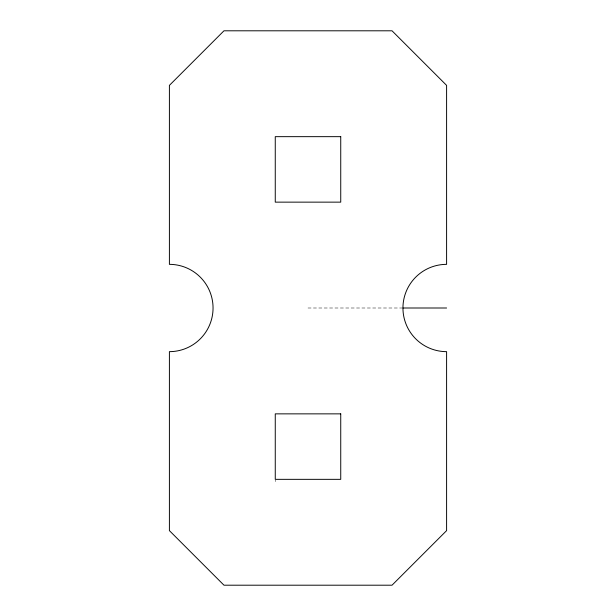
<?xml version="1.0" encoding="UTF-8"?>
<svg xmlns="http://www.w3.org/2000/svg" width="616" height="616" viewBox="0 0 616 616"><rect width="100%" height="100%" fill="white"/><g stroke="black" fill="none" stroke-linecap="round" stroke-linejoin="round"><path stroke-width="0.46" stroke-dasharray="3.08 2.31" d="M308 308L401.986 308M275.26 480.103L275.26 481.635"/><path stroke-width="0.92" d="M402.949 308A43.651 43.651 0 0 0 446.6 351.651L446.6 530.63L392.03 585.2L223.97 585.2L169.4 530.63L169.4 351.651A43.651 43.651 0 0 0 213.051 308A43.651 43.651 0 0 0 169.4 264.349L169.4 85.37L223.97 30.8L392.03 30.8L446.6 85.37L446.6 264.349A43.651 43.651 0 0 0 402.949 308L446.6 308M340.74 136.66L275.26 136.66L275.26 202.14L340.74 202.14L340.74 136.66M340.74 413.86L275.26 413.86L275.26 479.34L340.74 479.34L340.74 413.86"/></g></svg>
